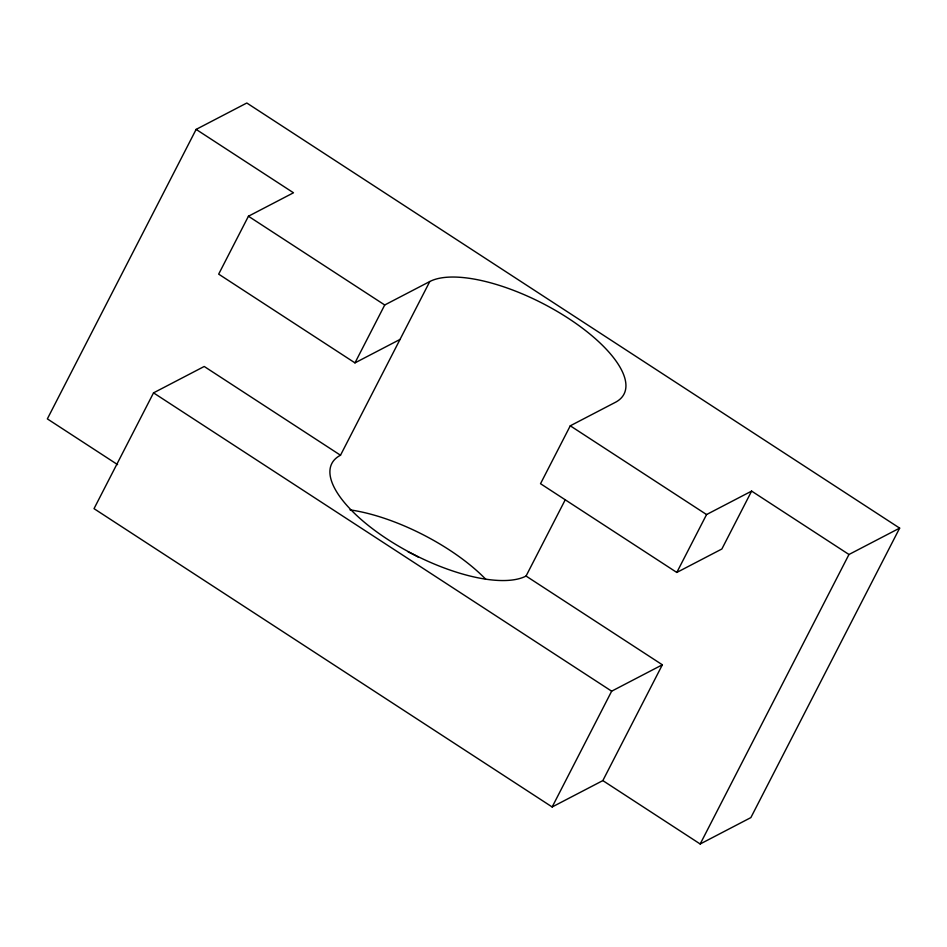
<?xml version="1.0" encoding="UTF-8"?>
<svg xmlns="http://www.w3.org/2000/svg" width="947" height="947" viewBox="0 0 947 947"><rect width="100%" height="100%" fill="white"/><g stroke="black" fill="none" stroke-linecap="round" stroke-linejoin="round"><path stroke-width="1.42" d="M602.837 780.6L662.355 664.794L526.058 576.048A114.066 43.467 27.2 0 1 387.666 539.388A114.066 43.467 27.2 0 1 340.506 455.235L204.221 366.477L153.532 392.863L94.025 508.657L552.16 806.974L602.837 780.6L700.188 843.99L750.864 817.604L899.65 528.118L246.812 103.01L196.136 129.396L47.35 418.882L117.594 464.622M196.136 129.396L293.487 192.786L248.434 216.236L218.674 274.133L354.971 362.879L400.025 339.428M354.971 362.879L384.731 304.981L429.784 281.531A114.066 43.467 27.2 0 1 568.164 318.204A114.066 43.467 27.2 0 1 615.325 402.357L570.272 425.807L540.524 483.704L676.809 572.45L721.863 549L751.622 491.102L848.974 554.492L899.65 528.118M340.506 455.235L429.784 281.531M526.058 576.048L565.276 499.732M552.16 806.974L611.667 691.18L662.355 664.794M676.809 572.45L706.569 514.552L751.622 491.102M700.188 843.99L848.974 554.492M248.434 216.236L384.731 304.981M570.272 425.807L706.569 514.552M153.532 392.863L611.667 691.18M349.988 509.865A114.066 43.467 27.2 0 1 485.728 579.233M408.145 551.9A56.323 21.461 27.2 0 1 418.598 557.286"/></g></svg>
